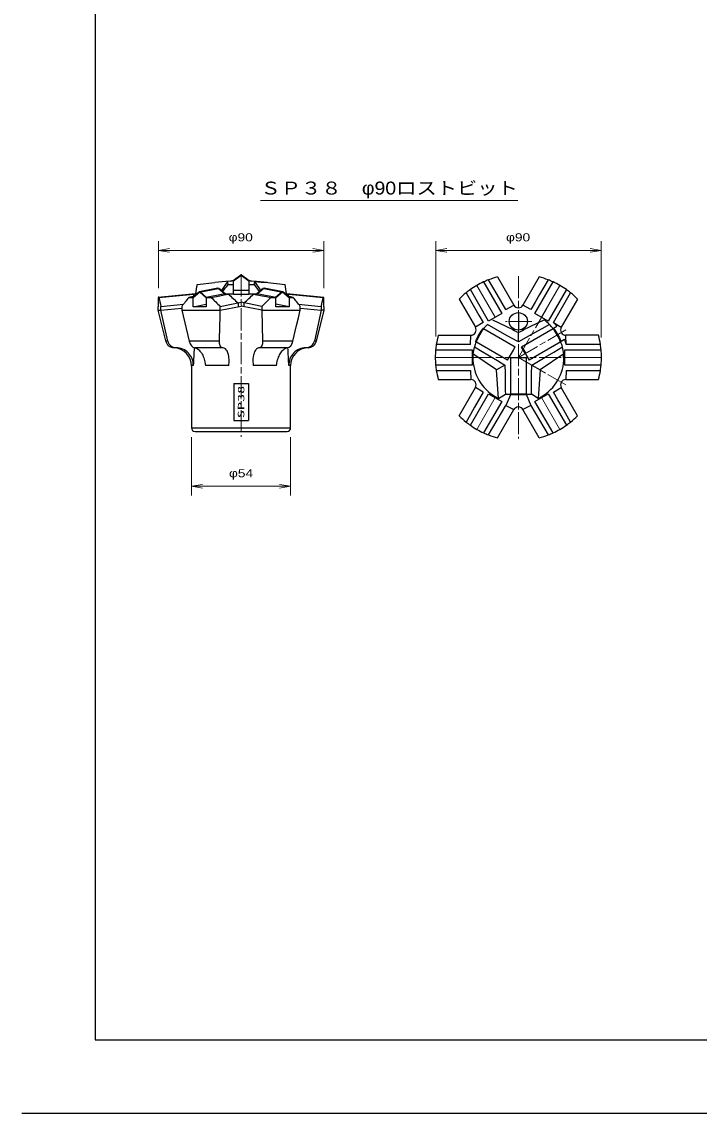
# Model space of a CAD drawing. Units: millimetres at full size, sheet at 1:1; details may follow other scales. Extents: x 0 to 1680, y -15 to 1188.
# Drawn here: x 0 to 369, y 0 to 594 of the extents above; entities that cross this region are included whole.
import ezdxf
from ezdxf.enums import TextEntityAlignment as Align

# ---------------------------------------------------------------- set-up
doc = ezdxf.new("R2010")
doc.units = ezdxf.units.MM
doc.linetypes.add('CHAIN', pattern=[18.5, 12, -1.5, 3.5, -1.5])
for name, color, linetype, lineweight in [('1 外形線', 7, 'Continuous', 35), ('2 細線', 3, 'Continuous', 20), ('4 中心線', 1, 'CHAIN', 15), ('6 寸法線', 4, 'Continuous', 13), ('7 枠・タイトル', 7, 'Continuous', 25), ('DEFPOINTS_8', 7, 'Continuous', 25)]:
    doc.layers.add(name, color=color, linetype=linetype, lineweight=lineweight)
doc.styles.add('txt', font='')
doc.styles.add('ＭＳ Ｐゴシック', font='')
doc.styles.get('txt').set_extended_font_data('txt')
doc.styles.get('ＭＳ Ｐゴシック').set_extended_font_data('MS PGothic')

# ---------------------------------------------------------------- blocks, each defined once
blk = doc.blocks.new('open_arrow')
at = {"color": 0, "linetype": 'Continuous', "lineweight": -2}
blk.add_lwpolyline([(7.5, 1.25), (0, 0), (7.5, -1.25)], dxfattribs=at)

msp = doc.modelspace()

# ---------------------------------------------------------------- linework, layer by layer
at = {"layer": '1 外形線', "lineweight": 25}
for p, q in [((95.388, 451.024), (105.069, 452.067)), ((110.993, 452.664), (105.069, 452.067)), ((112.123, 452.762), (108.602, 447.657)), ((113.492, 452.899), (110.994, 452.65)), ((115.177, 453.086), (114.313, 452.999)), ((115.177, 451.024), (115.177, 453.067)), ((124.407, 452.999), (123.543, 453.086)), ((123.543, 453.067), (123.543, 451.024)), ((127.726, 452.654), (125.228, 452.899)), ((126.67, 452.657), (130.114, 447.663)), ((133.646, 452.067), (127.727, 452.664)), ((251.466, 452.451), (261.369, 435.299)), ((259.012, 455.14), (267.879, 439.783)), ((281.715, 455.14), (272.849, 439.783)), ((279.358, 435.299), (289.261, 452.451)), ((95.43, 445.844), (93.316, 445.844)), ((94.555, 446.063), (94.555, 446.028)), ((95.692, 446.063), (94.555, 446.063)), ((112.281, 451.024), (115.177, 451.024)), ((115.177, 445.844), (112.485, 445.844)), ((115.177, 446.063), (115.177, 451.024)), ((115.177, 448.034), (123.543, 448.034)), ((115.177, 445.844), (115.177, 446.063)), ((115.177, 445.734), (115.177, 445.844)), ((115.36, 448.034), (123.36, 448.034)), ((123.543, 451.024), (123.543, 446.063)), ((123.543, 451.024), (126.439, 451.024)), ((123.543, 446.063), (123.543, 445.844)), ((123.543, 445.844), (123.543, 445.734)), ((126.235, 445.844), (123.543, 445.844)), ((144.094, 446.063), (143.036, 446.063)), ((145.404, 445.844), (143.3, 445.844)), ((145.404, 445.844), (164.039, 444.02)), ((254.124, 431.116), (244.221, 448.268)), ((296.506, 448.268), (286.603, 431.116)), ((289.533, 430.36), (298.817, 446.518)), ((74.32, 444.02), (74.32, 438.936)), ((75.764, 439.1), (88.038, 440.328)), ((90.907, 444.02), (93.218, 444.02)), ((93.218, 438.936), (93.218, 444.02)), ((93.218, 444.015), (93.242, 444.02)), ((93.219, 438.932), (100.464, 440.371)), ((100.463, 444.02), (100.463, 438.936)), ((100.463, 444.02), (103.134, 444.02)), ((108.008, 439.1), (119.36, 441.37)), ((117.732, 441.045), (117.732, 438.961)), ((130.712, 439.1), (119.36, 441.37)), ((120.988, 438.961), (120.988, 441.045)), ((135.586, 444.02), (138.257, 444.02)), ((138.257, 438.936), (138.257, 444.02)), ((145.502, 438.936), (138.257, 440.375)), ((147.813, 444.02), (144.779, 444.619)), ((145.502, 444.02), (145.502, 438.936)), ((145.502, 444.02), (147.813, 444.02)), ((150.682, 440.328), (162.955, 439.1)), ((164.4, 444.02), (164.039, 444.02)), ((164.4, 438.936), (164.4, 444.02)), ((238.12, 443.078), (246.986, 427.721)), ((263.489, 437.458), (267.879, 439.783)), ((277.238, 437.458), (272.849, 439.783)), ((302.608, 443.078), (293.741, 427.721)), ((74.32, 438.936), (74.127, 438.936)), ((74.127, 438.936), (74.127, 437.016)), ((74.127, 437.016), (75.764, 437.016)), ((74.127, 437.016), (78.274, 420.38)), ((75.764, 437.016), (75.764, 439.1)), ((75.764, 437.016), (87.116, 438.151)), ((79.417, 420.275), (75.764, 437.016)), ((87.116, 439.1), (87.116, 437.016)), ((87.116, 437.016), (91.153, 420.275)), ((87.116, 437.016), (108.008, 437.016)), ((100.463, 438.936), (93.218, 438.936)), ((108.008, 437.016), (119.36, 439.286)), ((108.008, 437.016), (108.008, 439.1)), ((130.712, 437.016), (119.36, 439.286)), ((130.712, 439.1), (130.712, 437.016)), ((130.712, 437.016), (131.096, 420.275)), ((130.712, 437.016), (151.604, 437.016)), ((145.502, 438.936), (138.257, 438.936)), ((151.604, 437.016), (151.604, 439.1)), ((151.604, 438.151), (162.955, 437.016)), ((162.955, 437.016), (159.303, 420.275)), ((160.419, 420.275), (164.593, 437.016)), ((162.955, 439.1), (162.955, 437.016)), ((164.593, 437.016), (162.955, 437.016)), ((164.593, 438.936), (164.4, 438.936)), ((164.593, 437.016), (164.593, 438.936)), ((261.369, 435.299), (254.124, 431.116)), ((270.364, 435.71), (270.364, 426.221)), ((286.603, 431.116), (279.358, 435.299)), ((251.194, 430.36), (246.986, 427.721)), ((256.363, 431.831), (267.416, 426.475)), ((273.312, 426.475), (284.364, 431.831)), ((289.447, 427.202), (291.368, 428.311)), ((289.533, 430.36), (293.741, 427.721)), ((226.768, 423.417), (244.501, 423.417)), ((244.32, 418.453), (244.501, 423.417)), ((251.281, 427.202), (251.433, 427.114)), ((251.433, 427.114), (268.679, 417.157)), ((270.32, 425.068), (270.364, 425.047)), ((270.364, 425.047), (270.408, 425.068)), ((270.364, 419.795), (270.364, 425.047)), ((272.049, 417.157), (289.295, 427.114)), ((289.295, 427.114), (289.447, 427.202)), ((313.959, 423.417), (296.227, 423.417)), ((296.408, 418.453), (296.227, 423.417)), ((79.417, 420.275), (78.3, 420.275)), ((83.993, 416.59), (83.126, 416.59)), ((107.623, 420.275), (91.153, 420.275)), ((109.376, 416.59), (93.977, 416.59)), ((144.743, 416.59), (129.344, 416.59)), ((147.567, 420.275), (131.096, 420.275)), ((155.827, 416.59), (154.727, 416.59)), ((160.419, 420.275), (159.303, 420.275)), ((247.25, 419.869), (247.098, 419.957)), ((264.496, 409.912), (247.25, 419.869)), ((293.477, 419.869), (276.231, 409.912)), ((293.63, 419.957), (293.477, 419.869)), ((295.55, 421.066), (293.63, 419.957)), ((225.324, 415.537), (245.13, 415.537)), ((245.13, 415.537), (245.13, 407.171)), ((258.506, 404.508), (245.63, 413.241)), ((266.181, 391.354), (266.181, 411.354)), ((266.181, 411.354), (274.547, 411.354)), ((274.547, 411.354), (274.547, 391.354)), ((295.097, 413.241), (282.222, 404.508)), ((295.597, 415.537), (315.403, 415.537)), ((295.597, 407.171), (295.597, 415.537)), ((93.371, 406.865), (92.366, 406.865)), ((92.366, 406.609), (92.366, 373.014)), ((112.687, 406.865), (100.044, 406.865)), ((138.676, 406.865), (126.033, 406.865)), ((146.354, 406.865), (145.349, 406.865)), ((146.354, 373.014), (146.354, 406.865)), ((245.13, 407.171), (225.324, 407.171)), ((244.32, 404.256), (244.501, 399.292)), ((263.054, 407.134), (258.506, 404.508)), ((259.63, 388.991), (258.506, 404.508)), ((277.673, 407.134), (282.222, 404.508)), ((282.222, 404.508), (281.097, 388.991)), ((315.403, 407.171), (295.597, 407.171)), ((296.408, 404.256), (296.227, 399.292)), ((296.408, 404.256), (315.043, 404.295)), ((226.768, 399.292), (244.501, 399.292)), ((296.227, 399.292), (313.959, 399.292)), ((115.357, 397.068), (123.363, 397.068)), ((115.363, 397.068), (115.363, 377.068)), ((123.363, 397.068), (123.363, 377.068)), ((238.12, 379.631), (246.986, 394.988)), ((251.194, 392.349), (246.986, 394.988)), ((289.533, 392.349), (293.741, 394.988)), ((302.608, 379.631), (293.741, 394.988)), ((244.221, 374.44), (254.124, 391.593)), ((261.369, 387.41), (251.466, 370.257)), ((254.124, 391.593), (261.369, 387.41)), ((259.63, 388.991), (263.27, 391.354)), ((263.27, 391.354), (277.457, 391.354)), ((266.181, 391.354), (263.489, 385.25)), ((274.547, 391.354), (277.238, 385.25)), ((281.097, 388.991), (277.457, 391.354)), ((279.358, 387.41), (286.603, 391.593)), ((289.261, 370.257), (279.358, 387.41)), ((286.603, 391.593), (296.506, 374.44)), ((259.012, 367.568), (267.879, 382.925)), ((263.489, 385.25), (267.879, 382.925)), ((277.238, 385.25), (272.849, 382.925)), ((281.715, 367.568), (272.849, 382.925)), ((115.357, 377.068), (123.363, 377.068)), ((92.366, 373.014), (146.354, 373.014)), ((94.311, 371.068), (144.409, 371.068))]:
    msp.add_line(p, q, dxfattribs=at)
at = {"layer": '1 外形線', "color": 1}
for p, q in [((115.177, 453.067), (119.363, 456.086)), ((119.363, 456.086), (123.543, 453.086)), ((93.242, 444.02), (96.84, 447.02)), ((96.84, 447.02), (100.463, 444.02)), ((106.949, 449.026), (110.572, 446.026)), ((128.14, 446.028), (131.763, 449.028)), ((131.763, 449.028), (141.88, 447.02)), ((138.257, 444.02), (141.88, 447.02)), ((141.88, 447.02), (145.502, 444.02))]:
    msp.add_line(p, q, dxfattribs=at)
at = {"layer": '1 外形線'}
for p, q in [((110.58, 446.028), (112.485, 445.844)), ((126.235, 445.844), (128.14, 446.028)), ((74.681, 444.02), (74.32, 444.02)), ((266.181, 391.354), (274.547, 391.354))]:
    msp.add_line(p, q, dxfattribs=at)
at = {"layer": '1 外形線', "lineweight": 25}
for points in [[(113.492, 452.899), (114.008, 452.966), (114.313, 452.997)], [(124.407, 452.997), (124.711, 452.966), (125.228, 452.899)], [(126.67, 452.657), (128.464, 452.538), (130.269, 452.389), (132.081, 452.222), (133.896, 452.042), (138.61, 451.545), (143.332, 451.024)], [(263.489, 437.458), (258.809, 445.516), (254.137, 453.577)], [(286.59, 453.577), (281.919, 445.516), (279.58, 441.486), (277.238, 437.458)], [(94.555, 446.028), (92.692, 445.844), (74.32, 444.02)], [(74.681, 444.02), (83.998, 444.937), (93.316, 445.844)], [(110.58, 446.028), (109.648, 445.844), (100.463, 444.02)], [(103.134, 444.02), (107.805, 444.937), (110.143, 445.392), (112.485, 445.844)], [(126.235, 445.844), (130.915, 444.937), (133.251, 444.479), (135.586, 444.02)], [(138.257, 444.02), (129.072, 445.844), (128.14, 446.028)], [(144.165, 446.028), (144.165, 446.054), (144.165, 446.061), (144.165, 446.063)], [(164.4, 444.02), (146.028, 445.844), (144.165, 446.028)], [(241.911, 446.518), (246.557, 438.442), (248.877, 434.402), (251.194, 430.36)], [(93.967, 444.625), (93.231, 444.479), (90.907, 444.02)], [(107.623, 420.275), (107.812, 428.644), (107.91, 432.83), (108.008, 437.016)], [(147.567, 420.275), (149.589, 428.644), (150.597, 432.83), (151.604, 437.016)], [(270.364, 419.795), (266.651, 421.807), (262.968, 423.869), (258.214, 426.568), (253.471, 429.282)], [(287.256, 429.282), (283.057, 426.879), (278.85, 424.485), (274.627, 422.113), (270.364, 419.795)], [(91.153, 420.275), (91.644, 418.824), (92.331, 417.65), (93.135, 416.882), (93.977, 416.59)], [(93.977, 416.59), (94.404, 416.536), (94.839, 416.415), (95.285, 416.223), (95.733, 415.961), (96.161, 415.644), (96.585, 415.261), (97.007, 414.807), (97.418, 414.289), (97.788, 413.75), (98.141, 413.16), (98.479, 412.51), (98.794, 411.814), (99.063, 411.13), (99.524, 409.668), (99.713, 408.894), (99.905, 407.889), (100.044, 406.865)], [(109.376, 416.59), (108.628, 416.9), (108.043, 417.729), (107.702, 418.953), (107.623, 420.275)], [(112.687, 406.865), (112.787, 407.637), (112.856, 408.411), (112.894, 409.193), (112.896, 409.967), (112.801, 411.41), (112.702, 412.099), (112.567, 412.762), (112.409, 413.356), (112.22, 413.912), (112.001, 414.427), (111.752, 414.898), (111.484, 415.308), (110.871, 415.973), (110.53, 416.221), (110.256, 416.369), (109.678, 416.554), (109.376, 416.59)], [(129.344, 416.59), (128.952, 416.536), (128.57, 416.415), (128.194, 416.223), (127.835, 415.961), (127.509, 415.644), (127.202, 415.261), (126.916, 414.807), (126.656, 414.289), (126.441, 413.75), (126.254, 413.16), (126.097, 412.51), (125.973, 411.814), (125.838, 410.413), (125.82, 409.668), (125.837, 408.894), (125.907, 407.889), (126.033, 406.865)], [(131.096, 420.275), (130.997, 418.824), (130.64, 417.65), (130.07, 416.882), (129.344, 416.59)], [(138.676, 406.865), (138.775, 407.637), (138.907, 408.411), (139.076, 409.193), (139.278, 409.967), (139.505, 410.698), (139.762, 411.41), (140.049, 412.099), (140.367, 412.762), (141.038, 413.912), (141.405, 414.427), (141.792, 414.898), (142.184, 415.308), (142.59, 415.668), (143.005, 415.973), (143.43, 416.221), (144.087, 416.481), (144.743, 416.59)], [(144.743, 416.59), (145.613, 416.9), (146.449, 417.729), (147.133, 418.953), (147.567, 420.275)], [(244.32, 418.453), (235.002, 418.428), (230.343, 418.42), (225.684, 418.413)], [(246.392, 417.02), (250.573, 414.585), (256.834, 410.908), (258.915, 409.668), (260.99, 408.413), (263.054, 407.134)], [(266.573, 413.543), (267.097, 414.448), (267.623, 415.352), (268.15, 416.255), (268.679, 417.157)], [(277.673, 407.134), (279.468, 408.248), (281.273, 409.343), (283.084, 410.427), (284.899, 411.502), (289.614, 414.269), (294.335, 417.02)], [(315.043, 418.413), (305.726, 418.428), (301.067, 418.438), (296.408, 418.453)], [(264.496, 409.912), (265.012, 410.82), (265.53, 411.727), (266.05, 412.635), (266.573, 413.543)], [(266.181, 411.371), (267.225, 411.365), (268.27, 411.359), (269.316, 411.356), (270.364, 411.354)], [(270.364, 411.354), (271.409, 411.356), (272.455, 411.359), (273.501, 411.365), (274.547, 411.371)], [(274.155, 413.543), (274.676, 412.637), (275.196, 411.729), (275.715, 410.821), (276.231, 409.912)], [(225.684, 404.295), (235.001, 404.281), (244.32, 404.256)], [(263.054, 407.134), (263.168, 402.912), (263.224, 398.692), (263.263, 393.226), (263.27, 391.354)], [(277.457, 391.354), (277.462, 392.599), (277.492, 397.439), (277.549, 402.283), (277.673, 407.134)], [(251.194, 392.349), (246.557, 384.267), (244.234, 380.228), (241.911, 376.19)], [(298.817, 376.19), (294.171, 384.267), (291.85, 388.307), (289.533, 392.349)], [(254.137, 369.131), (258.809, 377.193), (261.147, 381.222), (263.489, 385.25)], [(277.238, 385.25), (281.919, 377.193), (284.255, 373.163), (286.59, 369.131)]]:
    msp.add_lwpolyline(points, dxfattribs=at)
at = {"layer": '1 外形線', "color": 1}
msp.add_lwpolyline([(96.816, 447.015), (106.002, 448.841), (106.933, 449.025)], dxfattribs=at)
at = {"layer": '1 外形線'}
msp.add_lwpolyline([(272.049, 417.157), (272.576, 416.256), (273.104, 415.354), (273.63, 414.45), (274.155, 413.543)], dxfattribs=at)
at = {"layer": '1 外形線', "lineweight": 25}
for centre, radius, start, end in [((104, 451.149), 8.281, 359.13713, 11.23693), ((130.789, 451.242), 4.356, 161.05137, 182.87733), ((270.364, 411.354), 45.233, 114.6941, 125.3059), ((270.364, 411.354), 45.233, 114.6941, 125.3059), ((270.364, 411.354), 45.233, 111.02185, 114.6941), ((270.364, 411.354), 45.233, 104.53399, 111.02185), ((270.364, 411.354), 45.233, 68.97815, 75.46601), ((270.364, 411.354), 45.233, 65.3059, 68.97815), ((270.364, 411.354), 45.233, 54.6941, 65.3059), ((270.364, 411.354), 45.233, 54.6941, 65.3059), ((270.364, 411.354), 45.233, 128.97815, 135.46601), ((270.364, 411.354), 45.233, 125.3059, 128.97815), ((270.364, 411.354), 45.233, 51.02185, 54.6941), ((270.364, 411.354), 45.233, 44.53399, 51.02185), ((270.364, 441.218), 2.87, 210, 330), ((244.501, 426.286), 2.87, 270, 30), ((270.364, 411.354), 24.632, 133.29786, 140.22303), ((270.364, 411.354), 24.632, 39.77697, 46.70214), ((270.364, 411.354), 26.994, 38.91418, 44.75415), ((296.227, 426.286), 2.87, 150, 270), ((270.364, 411.354), 45.233, 164.53399, 171.02185), ((270.364, 411.354), 24.632, 140.22303, 166.70214), ((270.364, 411.354), 45.233, 8.97815, 15.46601), ((83.126, 421.59), 5, 194, 267.09581), ((84.045, 421.338), 4.749, 192.93564, 269.37132), ((82.366, 406.609), 10, 0, 87.09581), ((83.967, 407.181), 9.409, 358.08075, 89.84481), ((154.747, 407.186), 9.403, 90.11957, 181.95488), ((156.082, 406.865), 9.728, 91.49871, 180), ((154.681, 421.331), 4.742, 270.55928, 347.13375), ((155.7, 421.452), 4.864, 271.49871, 346), ((270.364, 411.354), 45.233, 171.02185, 174.6941), ((270.364, 411.354), 24.632, 13.29786, 20.22303), ((270.364, 411.354), 26.994, 15.24585, 21.08582), ((270.364, 411.354), 45.233, 5.3059, 8.97815), ((270.364, 411.354), 45.233, 174.6941, 185.3059), ((270.364, 411.354), 45.233, 174.6941, 185.3059), ((270.364, 411.354), 24.805, 175.63889, 180), ((270.364, 411.354), 24.805, 180, 240), ((270.364, 411.354), 24.805, 300, 0), ((270.364, 411.354), 45.233, 354.6941, 5.3059), ((270.364, 411.354), 45.233, 354.6941, 5.3059), ((270.364, 411.354), 45.233, 185.3059, 188.97815), ((270.364, 411.354), 45.233, 188.97815, 195.46601), ((270.364, 411.354), 45.233, 344.53399, 351.02185), ((270.364, 411.354), 45.233, 351.02185, 354.6941), ((244.501, 396.422), 2.87, 330, 90), ((296.227, 396.422), 2.87, 90, 210), ((270.364, 411.354), 24.805, 240, 244.36111), ((270.364, 411.354), 24.805, 295.63889, 300), ((270.364, 381.491), 2.87, 30, 150), ((270.364, 411.354), 45.233, 224.53399, 231.02185), ((270.364, 411.354), 45.233, 231.02185, 234.6941), ((270.364, 411.354), 45.233, 234.6941, 245.3059), ((270.364, 411.354), 45.233, 234.6941, 245.3059), ((270.364, 411.354), 45.233, 294.6941, 305.3059), ((270.364, 411.354), 45.233, 294.6941, 305.3059), ((270.364, 411.354), 45.233, 305.3059, 308.97815), ((270.364, 411.354), 45.233, 308.97815, 315.46601), ((94.311, 373.014), 1.946, 180, 270), ((144.409, 373.014), 1.946, 270, 0), ((270.364, 411.354), 45.233, 245.3059, 248.97815), ((270.364, 411.354), 45.233, 248.97815, 255.46601), ((270.364, 411.354), 45.233, 284.53399, 291.02185), ((270.364, 411.354), 45.233, 291.02185, 294.6941)]:
    msp.add_arc(centre, radius, start, end, dxfattribs=at)
at = {"layer": '1 外形線'}
for radius, start, end in [(24.632, 140.22303, 159.77697), (24.632, 20.22303, 39.77697), (24.805, 0, 4.36111)]:
    msp.add_arc((270.364, 411.354), radius, start, end, dxfattribs=at)
at = {"layer": '1 外形線', "lineweight": 25}
for centre, major_axis, ratio, start_param, end_param in [((119.36, 455.582), (19.088, 21.092), 0.904988, 2.6222848, 2.6731347), ((118.696, 461.606), (18.407, 32.665), 0.482965, 2.1544191, 2.3135218), ((118.181, 461.606), (24.235, 33.843), 0.034225, 4.2920699, 4.4189912), ((119.36, 455.582), (-25.666, 25.981), 0.321839, 1.6282308, 1.8253781), ((119.36, 448.424), (26.994, 0), 0.100855, 4.5568071, 4.8679708), ((119.36, 455.582), (25.666, 25.981), 0.321839, 4.4578072, 4.6549545), ((120.539, 461.606), (-24.235, 33.843), 0.034225, 1.8641941, 1.9909471), ((120.024, 461.606), (-18.407, 32.665), 0.482965, 3.9696635, 4.1287662), ((119.36, 455.582), (-19.088, 21.092), 0.904988, 3.6103534, 3.6609005), ((119.36, 455.582), (31.985, 35.343), 0.904988, 2.5128928, 2.6261273), ((119.36, 455.582), (44.197, 44.68), 0.215443, 2.0366456, 2.1498801), ((119.36, 455.582), (-43.009, 43.536), 0.321839, 1.5188388, 1.6320733), ((119.36, 455.582), (43.009, 43.536), 0.321839, 4.651112, 4.7643465), ((119.36, 455.582), (-44.197, 44.68), 0.215443, 4.1333052, 4.2465397), ((119.36, 455.582), (-31.985, 35.343), 0.904988, 3.657058, 3.7702925), ((269.848, 412.418), (-10.581, 21.834), 0.998812, 5.0302897, 5.1893924), ((270.364, 428.105), (4.735, -1.975), 0.563555, 4.2920815, 4.9342392), ((270.364, 431.946), (0, 6.878), 0.707107, 3.1325462, 3.1506391), ((270.364, 428.105), (4.735, 1.975), 0.563555, 4.4905387, 5.1326965), ((119.36, 360.56), (0.412, 180.879), 0.149222, 1.255786, 1.3122488), ((119.36, 360.56), (-0.412, 180.879), 0.149222, 4.9709365, 5.027321), ((269.7, 410.376), (13.618, 20.08), 0.998812, 1.8886971, 2.0477998), ((271.027, 410.376), (-13.618, 20.08), 0.998812, 4.2353855, 4.3944882)]:
    msp.add_ellipse(centre, major_axis=major_axis, ratio=ratio, start_param=start_param, end_param=end_param, dxfattribs=at)
msp.add_ellipse((270.364, 430.965), major_axis=(-4.962, 0), ratio=0.956227, dxfattribs=at)
at = {"layer": '2 細線'}
for p, q in [((257.747, 433.207), (247.747, 450.528)), ((282.98, 433.207), (292.98, 450.528)), ((245.13, 411.354), (225.13, 411.354)), ((295.597, 411.354), (315.597, 411.354)), ((257.747, 389.502), (247.747, 372.181)), ((282.98, 389.502), (292.98, 372.181))]:
    msp.add_line(p, q, dxfattribs=at)
at = {"layer": '4 中心線'}
for p, q in [((119.363, 456.583), (119.363, 368.127)), ((270.364, 455.582), (270.364, 367.127)), ((270.364, 411.354), (292.98, 450.528)), ((277.737, 430.965), (263.314, 430.965)), ((270.364, 411.354), (296.227, 426.286)), ((226.136, 411.354), (314.591, 411.354)), ((270.364, 411.354), (296.227, 396.422))]:
    msp.add_line(p, q, dxfattribs=at)
at = {"layer": '6 寸法線'}
for p, q in [((129.991, 496.75), (270.009, 496.75)), ((74.363, 449.104), (74.363, 474.699)), ((74.363, 469.619), (164.363, 469.619)), ((164.363, 449.104), (164.363, 474.699)), ((225.382, 422.695), (225.382, 474.699)), ((225.382, 469.619), (315.382, 469.619)), ((315.382, 422.102), (315.382, 474.699)), ((92.366, 367.934), (92.366, 336.119)), ((146.354, 367.934), (146.354, 336.119)), ((92.366, 341.199), (146.354, 341.199))]:
    msp.add_line(p, q, dxfattribs=at)
at = {"layer": '7 枠・タイトル'}
for p, q in [((40, 1148), (40, 40)), ((40, 40), (1640, 40))]:
    msp.add_line(p, q, dxfattribs=at)
at = {"layer": 'DEFPOINTS_8'}
msp.add_line((0, 0), (1680, 0), dxfattribs=at)

# ---------------------------------------------------------------- block references
at = {"layer": '6 寸法線', "xscale": 0.8, "yscale": 0.8}
for p in [(74.363, 469.619), (225.382, 469.619), (92.366, 341.199)]:
    msp.add_blockref('open_arrow', p, dxfattribs=at)
at = {"layer": '6 寸法線', "xscale": 0.8, "yscale": 0.8, "rotation": 180}
for p in [(164.363, 469.619), (315.382, 469.619), (146.354, 341.199)]:
    msp.add_blockref('open_arrow', p, dxfattribs=at)

# ---------------------------------------------------------------- texts
at = {"layer": '1 外形線', "style": 'txt', "width": 1.85}
msp.add_text('SP38', height=3.519, rotation=90, dxfattribs=at).set_placement((119.357, 387.068), align=Align.MIDDLE_CENTER)
at = {"layer": '6 寸法線', "style": 'ＭＳ Ｐゴシック'}
for s, height, width, p in [('ＳＰ３８\u3000φ90ロストビット', 7.038, 1.15, (200, 503.513)), ('φ90', 4.399, 1.3, (119.18, 476.723)), ('φ90', 4.399, 1.3, (270.2, 476.723)), ('φ54', 4.399, 1.3, (119.36, 348.303))]:
    msp.add_text(s, height=height, dxfattribs=dict(at, width=width)).set_placement(p, align=Align.MIDDLE_CENTER)

doc.saveas('drawing.dxf')
